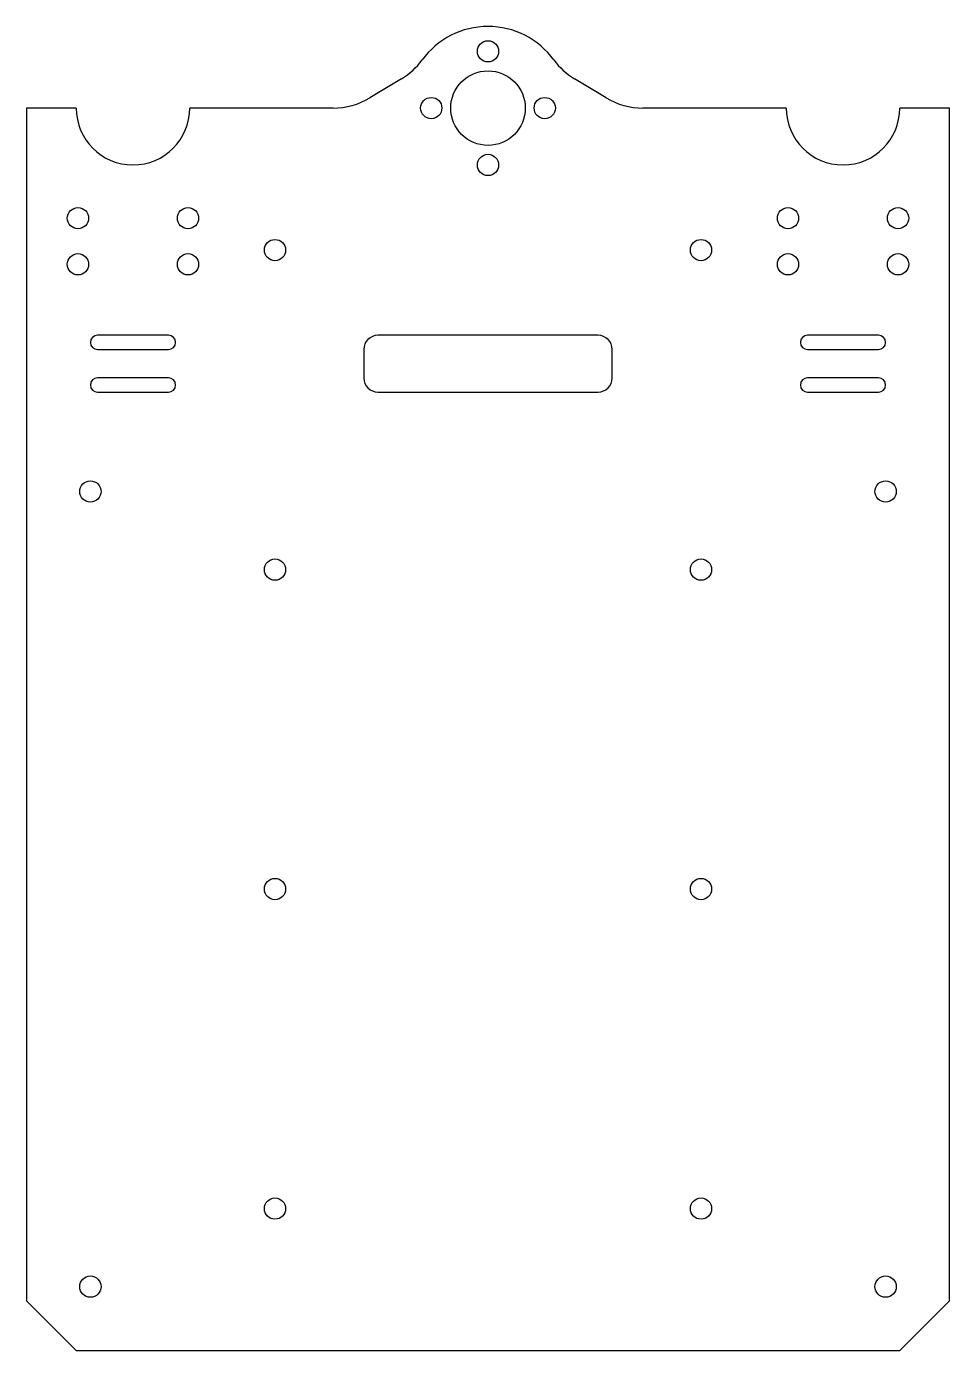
# Model space of a CAD drawing. Header units: millimetres. Extents: x -65 to 65, y -175 to 12.
import ezdxf

# ---------------------------------------------------------------- set-up
doc = ezdxf.new("R2010")
doc.units = ezdxf.units.MM

msp = doc.modelspace()

# ---------------------------------------------------------------- linework, layer by layer
at = {"color": 7, "linetype": 'Continuous', "lineweight": 25}
for p, q in [((-12.17, 4.14), (-16.65, 1.44)), ((16.65, 1.44), (12.17, 4.14)), ((-65, 0), (-65, -168)), ((-58, 0), (-65, 0)), ((-21.82, 0), (-42, 0)), ((42, 0), (21.82, 0)), ((65, 0), (58, 0)), ((65, -168), (65, 0)), ((-45, -32), (-55, -32)), ((15.5, -32), (-15.5, -32)), ((55, -32), (45, -32)), ((-55, -34), (-45, -34)), ((-17.5, -34), (-17.5, -38)), ((17.5, -38), (17.5, -34)), ((45, -34), (55, -34)), ((-45, -38), (-55, -38)), ((55, -38), (45, -38)), ((-55, -40), (-45, -40)), ((-15.5, -40), (15.5, -40)), ((45, -40), (55, -40)), ((-65, -168), (-58, -175)), ((58, -175), (65, -168)), ((-58, -175), (58, -175))]:
    msp.add_line(p, q, dxfattribs=at)
for centre, radius in [((0, 8), 1.5), ((0, 0), 5.25), ((-8, 0), 1.5), ((8, 0), 1.5), ((0, -8), 1.5), ((-57.75, -15.5), 1.5), ((-42.25, -15.5), 1.5), ((42.25, -15.5), 1.5), ((57.75, -15.5), 1.5), ((-30, -20), 1.5), ((30, -20), 1.5), ((-57.75, -22), 1.5), ((-42.25, -22), 1.5), ((42.25, -22), 1.5), ((57.75, -22), 1.5), ((-56, -54), 1.5), ((56, -54), 1.5), ((-30, -65), 1.5), ((30, -65), 1.5), ((-30, -110), 1.5), ((30, -110), 1.5), ((-30, -155), 1.5), ((30, -155), 1.5), ((-56, -166), 1.5), ((56, -166), 1.5)]:
    msp.add_circle(centre, radius, dxfattribs=at)
for centre, radius, start, end in [((0, 0), 11.5, 36.2158, 143.7842), ((-17.35, 12.7), 10, 301.1411, 323.7842), ((17.35, 12.7), 10, 216.2158, 238.8589), ((-50, 0), 8, 180, 0), ((-21.82, 10), 10, 270, 301.1411), ((21.82, 10), 10, 238.8589, 270), ((50, 0), 8, 180, 0), ((-55, -33), 1, 90, 270), ((-45, -33), 1, 270, 90), ((-15.5, -34), 2, 90, 180), ((15.5, -34), 2, 0, 90), ((45, -33), 1, 90, 270), ((55, -33), 1, 270, 90), ((-55, -39), 1, 90, 270), ((-45, -39), 1, 270, 90), ((-15.5, -38), 2, 180, 270), ((15.5, -38), 2, 270, 0), ((45, -39), 1, 90, 270), ((55, -39), 1, 270, 90)]:
    msp.add_arc(centre, radius, start, end, dxfattribs=at)

doc.saveas('drawing.dxf')
